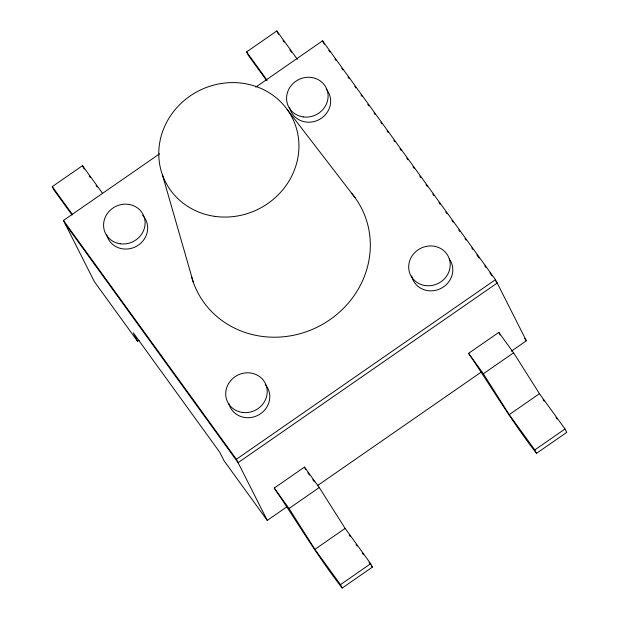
<?xml version="1.0" encoding="UTF-8"?>
<svg xmlns="http://www.w3.org/2000/svg" width="619" height="619" viewBox="0 0 619 619"><rect width="100%" height="100%" fill="white"/><g stroke="black" fill="none" stroke-linecap="round" stroke-linejoin="round"><path stroke-width="0.93" d="M72.067 215.002L53.985 190.025L52.267 186.629L82.497 165.668L102.499 193.29M266.394 80.277L248.312 55.3L246.594 51.903L276.825 30.95L297.375 59.339M139.167 340.21L137.58 341.309L94.351 281.606L63.463 220.457L159.632 153.783M255.802 87.117L322.561 40.831L495.479 279.649L526.367 340.79L511.271 351.259M287.139 506.644L267.269 520.417L236.381 459.275L495.479 279.649M274.24 488.066L304.471 467.105L319.265 487.532L345.139 528.402L370.688 563.7L372.406 567.097L342.175 588.05C317.392 556.195 296.826 521.345 274.24 488.066L289.034 508.493L314.909 549.355L340.465 584.653L342.175 588.05M468.568 353.341L498.798 332.388L513.592 352.815L539.459 393.684L565.015 428.975L566.733 432.371L536.503 453.332C511.72 421.477 491.153 386.627 468.568 353.341L483.362 373.768L509.236 414.637L534.793 449.936L536.503 453.332M317.338 485.706L481.861 371.648M289.034 508.493L319.265 487.532M483.362 373.768L513.592 352.815M314.909 549.355L345.139 528.402M509.236 414.637L539.459 393.684M340.465 584.653L370.688 563.7M534.793 449.936L565.015 428.975M287.146 109.424L355.043 197.662M328.797 50.472L329.927 52.035M335.018 59.053L336.148 60.616M341.796 68.423L342.926 69.986M348.01 77.004L349.139 78.567M354.795 86.374L355.925 87.929M361.009 94.955L362.138 96.518M367.794 104.325L368.924 105.88M374.008 112.906L375.137 114.469M380.786 122.268L381.915 123.831M387.007 130.857L388.136 132.42M393.785 140.219L394.914 141.782M399.998 148.808L401.127 150.371M406.784 158.17L407.913 159.733M412.997 166.759L414.126 168.322M419.783 176.121L420.912 177.684M425.996 184.71L427.125 186.265M432.774 194.072L433.904 195.635M438.995 202.661L440.124 204.216M445.773 212.023L446.903 213.586M451.986 220.604L453.116 222.167M458.772 229.974L459.902 231.537M464.985 238.555L466.115 240.118M471.771 247.925L472.901 249.48M476.854 254.951L479.114 258.069M484.762 265.876L485.892 267.431M489.853 272.894L492.113 276.02M495.502 280.701L497.196 283.045L238.091 462.672L65.173 223.854M524.688 338.469L526.367 340.79M283.061 40.591L284.191 42.154M289.839 49.953L291.534 52.298M543.002 399.595L544.132 401.158M555.994 417.546L557.131 419.102M246.594 51.903L267.145 80.3M307.836 472.777L309.485 475.052M312.773 479.601L314.421 481.876M89.298 176.09L90.428 177.653M96.077 185.46L97.206 187.015M349.24 535.095L350.369 536.658M356.018 544.457L357.148 546.02M362.239 553.046L363.368 554.609M369.017 562.408L370.147 563.971M371.276 565.534L372.406 567.097M52.267 186.629L72.268 214.251M63.463 220.457L236.381 459.275M267.269 520.417L224.039 460.714L219.745 452.226L133.286 332.813L137.58 341.309M498.798 332.388L500.082 334.933M322.561 40.831L324.279 44.228M276.825 30.95L278.535 34.347M304.471 467.105L305.763 469.651M82.497 165.668L84.207 169.064M162.464 174.968L193.422 282.628M351.6 193.236A92.084 85.855 -26.8 0 1 319.164 326.182A92.084 85.855 -26.8 0 1 191.457 276.391M265.242 384.5A21.046 19.622 -26.8 0 1 258.208 415.163A21.046 19.622 -26.8 0 1 228.868 403.627M449.301 258.974A21.046 19.622 -26.8 0 1 439.962 288.903A21.046 19.622 -26.8 0 1 411.658 275.927M326.112 88.981A21.046 19.622 -26.8 0 1 318.669 119.846A21.046 19.622 -26.8 0 1 289.537 107.265M142.54 215.203A21.046 19.622 -26.8 0 1 136.497 246.277A21.046 19.622 -26.8 0 1 106.739 234.965M242.4 412.44A21.046 19.622 -26.8 0 0 266.131 385.273A21.046 19.622 -26.8 0 0 230.856 380.437A21.046 19.622 -26.8 0 0 242.4 412.44M425.392 285.583A21.046 19.622 -26.8 0 0 449.123 258.409A21.046 19.622 -26.8 0 0 413.848 253.581A21.046 19.622 -26.8 0 0 425.392 285.583M303.264 116.921A21.046 19.622 -26.8 0 0 327.002 89.747A21.046 19.622 -26.8 0 0 291.727 84.919A21.046 19.622 -26.8 0 0 303.264 116.921M120.279 243.778A21.046 19.622 -26.8 0 0 144.01 216.611A21.046 19.622 -26.8 0 0 108.735 211.775A21.046 19.622 -26.8 0 0 120.279 243.778M215.141 216.41A71.038 66.233 -26.8 0 0 295.232 124.705A71.038 66.233 -26.8 0 0 176.183 108.395A71.038 66.233 -26.8 0 0 215.141 216.41"/></g></svg>
